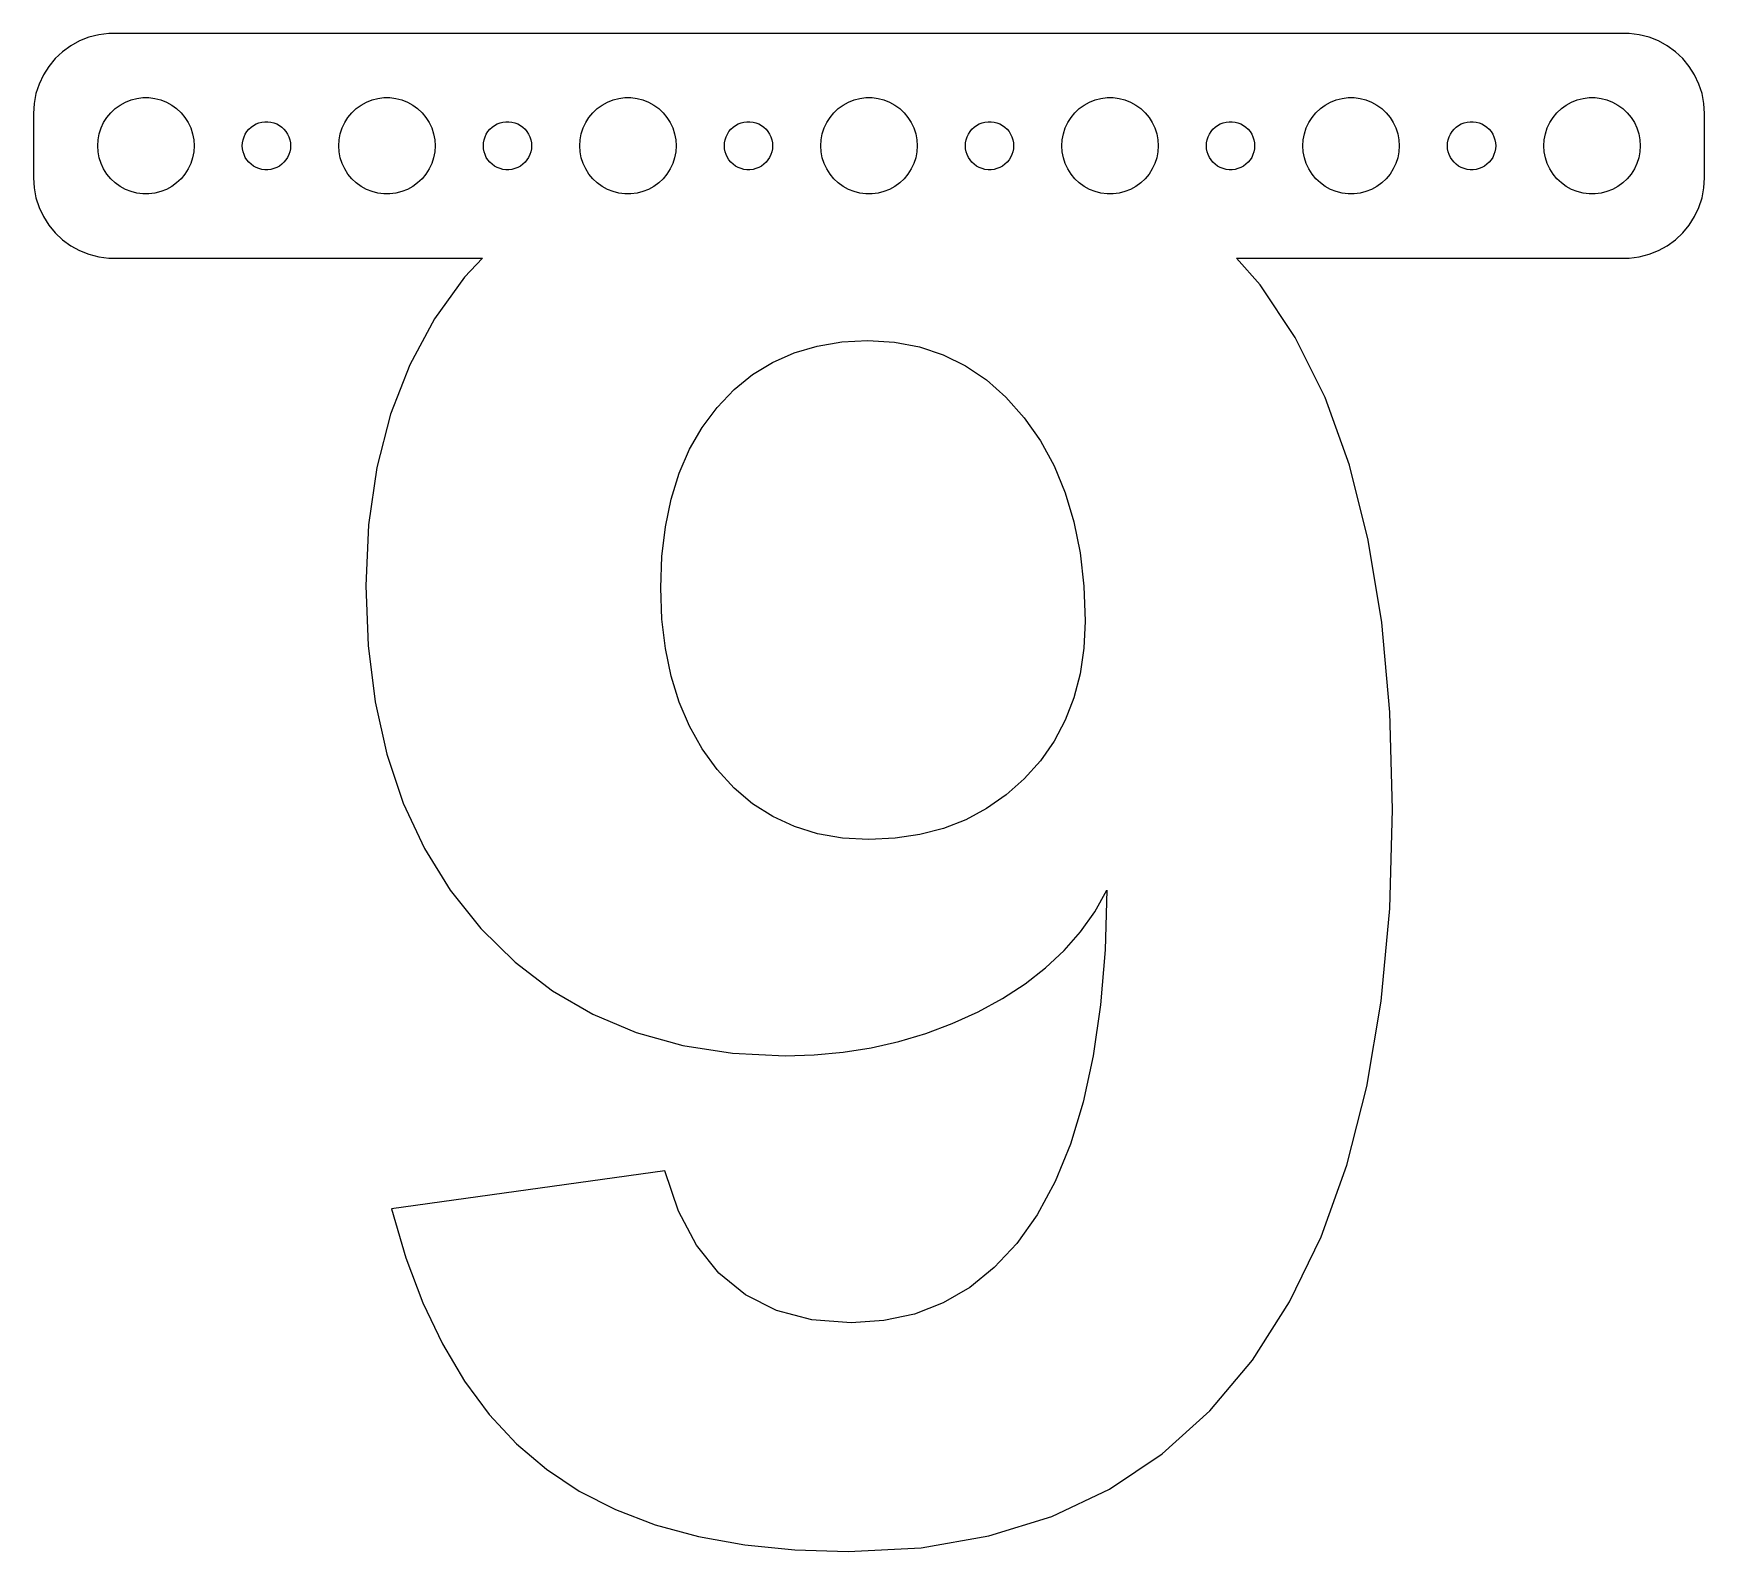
# Model space of a CAD drawing. Header units: metres. Extents: x -52 to 52, y -88 to 7.
import ezdxf

# ---------------------------------------------------------------- set-up
doc = ezdxf.new("R2010")
doc.units = ezdxf.units.M

msp = doc.modelspace()

# ---------------------------------------------------------------- linework, layer by layer
for p, q in [((-49.1289, 6.52412), (-49.6791, 6.22163)), ((-48.5451, 6.75528), (-49.1289, 6.52412)), ((-47.9369, 6.91142), (-48.5451, 6.75528)), ((-47.3139, 6.99013), (-47.9369, 6.91142)), ((47.3139, 6.99013), (-47.3139, 6.99013)), ((47.9369, 6.91142), (47.3139, 6.99013)), ((48.5451, 6.75528), (47.9369, 6.91142)), ((49.1289, 6.52412), (48.5451, 6.75528)), ((49.6791, 6.22163), (49.1289, 6.52412)), ((-50.6448, 5.42273), (-51.0451, 4.93892)), ((-50.1871, 5.85255), (-50.6448, 5.42273)), ((-49.6791, 6.22163), (-50.1871, 5.85255)), ((50.1871, 5.85255), (49.6791, 6.22163)), ((50.6448, 5.42273), (50.1871, 5.85255)), ((51.0451, 4.93892), (50.6448, 5.42273)), ((-51.3815, 4.40877), (-51.6489, 3.84062)), ((-51.0451, 4.93892), (-51.3815, 4.40877)), ((51.3815, 4.40877), (51.0451, 4.93892)), ((51.6489, 3.84062), (51.3815, 4.40877)), ((-51.8429, 3.24344), (-51.9606, 2.62666)), ((-51.6489, 3.84062), (-51.8429, 3.24344)), ((51.8429, 3.24344), (51.6489, 3.84062)), ((51.9606, 2.62666), (51.8429, 3.24344)), ((-51.9606, 2.62666), (-52, 2)), ((-47.1869, 2.05363), (-46.9123, 2.31154)), ((-46.9123, 2.31154), (-46.6075, 2.53297)), ((-46.6075, 2.53297), (-46.2773, 2.71448)), ((-46.2773, 2.71448), (-45.927, 2.85316)), ((-45.927, 2.85316), (-45.5621, 2.94685)), ((-45.5621, 2.94685), (-45.1884, 2.99408)), ((-45.1884, 2.99408), (-44.8116, 2.99408)), ((-44.8116, 2.99408), (-44.4379, 2.94685)), ((-44.4379, 2.94685), (-44.0729, 2.85316)), ((-44.0729, 2.85316), (-43.7227, 2.71448)), ((-43.7227, 2.71448), (-43.3925, 2.53297)), ((-43.3925, 2.53297), (-43.0877, 2.31154)), ((-43.0877, 2.31154), (-42.8131, 2.05363)), ((-32.1869, 2.05363), (-31.9123, 2.31154)), ((-31.9123, 2.31154), (-31.6075, 2.53297)), ((-31.6075, 2.53297), (-31.2773, 2.71448)), ((-31.2773, 2.71448), (-30.927, 2.85316)), ((-30.927, 2.85316), (-30.5621, 2.94685)), ((-30.5621, 2.94685), (-30.1884, 2.99408)), ((-30.1884, 2.99408), (-29.8116, 2.99408)), ((-29.8116, 2.99408), (-29.4379, 2.94685)), ((-29.4379, 2.94685), (-29.0729, 2.85316)), ((-29.0729, 2.85316), (-28.7227, 2.71448)), ((-28.7227, 2.71448), (-28.3925, 2.53297)), ((-28.3925, 2.53297), (-28.0877, 2.31154)), ((-28.0877, 2.31154), (-27.8131, 2.05363)), ((-17.1869, 2.05363), (-16.9123, 2.31154)), ((-16.9123, 2.31154), (-16.6075, 2.53297)), ((-16.6075, 2.53297), (-16.2773, 2.71448)), ((-16.2773, 2.71448), (-15.927, 2.85316)), ((-15.927, 2.85316), (-15.5621, 2.94685)), ((-15.5621, 2.94685), (-15.1884, 2.99408)), ((-15.1884, 2.99408), (-14.8116, 2.99408)), ((-14.8116, 2.99408), (-14.4379, 2.94685)), ((-14.4379, 2.94685), (-14.0729, 2.85316)), ((-14.0729, 2.85316), (-13.7227, 2.71448)), ((-13.7227, 2.71448), (-13.3925, 2.53297)), ((-13.3925, 2.53297), (-13.0877, 2.31154)), ((-13.0877, 2.31154), (-12.8131, 2.05363)), ((-2.1869, 2.05363), (-1.91226, 2.31154)), ((-1.91226, 2.31154), (-1.60747, 2.53297)), ((-1.60747, 2.53297), (-1.27733, 2.71448)), ((-1.27733, 2.71448), (-0.927048, 2.85316)), ((-0.927048, 2.85316), (-0.562134, 2.94685)), ((-0.562134, 2.94685), (-0.18837, 2.99408)), ((-0.18837, 2.99408), (0.18837, 2.99408)), ((0.18837, 2.99408), (0.562134, 2.94685)), ((0.562134, 2.94685), (0.927048, 2.85316)), ((0.927048, 2.85316), (1.27733, 2.71448)), ((1.27733, 2.71448), (1.60747, 2.53297)), ((1.60747, 2.53297), (1.91226, 2.31154)), ((1.91226, 2.31154), (2.1869, 2.05363)), ((12.8131, 2.05363), (13.0877, 2.31154)), ((13.0877, 2.31154), (13.3925, 2.53297)), ((13.3925, 2.53297), (13.7227, 2.71448)), ((13.7227, 2.71448), (14.0729, 2.85316)), ((14.0729, 2.85316), (14.4379, 2.94685)), ((14.4379, 2.94685), (14.8116, 2.99408)), ((14.8116, 2.99408), (15.1884, 2.99408)), ((15.1884, 2.99408), (15.5621, 2.94685)), ((15.5621, 2.94685), (15.927, 2.85316)), ((15.927, 2.85316), (16.2773, 2.71448)), ((16.2773, 2.71448), (16.6075, 2.53297)), ((16.6075, 2.53297), (16.9123, 2.31154)), ((16.9123, 2.31154), (17.1869, 2.05363)), ((27.8131, 2.05363), (28.0877, 2.31154)), ((28.0877, 2.31154), (28.3925, 2.53297)), ((28.3925, 2.53297), (28.7227, 2.71448)), ((28.7227, 2.71448), (29.0729, 2.85316)), ((29.0729, 2.85316), (29.4379, 2.94685)), ((29.4379, 2.94685), (29.8116, 2.99408)), ((29.8116, 2.99408), (30.1884, 2.99408)), ((30.1884, 2.99408), (30.5621, 2.94685)), ((30.5621, 2.94685), (30.927, 2.85316)), ((30.927, 2.85316), (31.2773, 2.71448)), ((31.2773, 2.71448), (31.6075, 2.53297)), ((31.6075, 2.53297), (31.9123, 2.31154)), ((31.9123, 2.31154), (32.1869, 2.05363)), ((42.8131, 2.05363), (43.0877, 2.31154)), ((43.0877, 2.31154), (43.3925, 2.53297)), ((43.3925, 2.53297), (43.7227, 2.71448)), ((43.7227, 2.71448), (44.0729, 2.85316)), ((44.0729, 2.85316), (44.4379, 2.94685)), ((44.4379, 2.94685), (44.8116, 2.99408)), ((44.8116, 2.99408), (45.1884, 2.99408)), ((45.1884, 2.99408), (45.5621, 2.94685)), ((45.5621, 2.94685), (45.927, 2.85316)), ((45.927, 2.85316), (46.2773, 2.71448)), ((46.2773, 2.71448), (46.6075, 2.53297)), ((46.6075, 2.53297), (46.9123, 2.31154)), ((46.9123, 2.31154), (47.1869, 2.05363)), ((52, 2), (51.9606, 2.62666)), ((-52, 2), (-52, -2)), ((-47.9057, 0.746063), (-47.7893, 1.10437)), ((-47.7893, 1.10437), (-47.6289, 1.44525)), ((-47.6289, 1.44525), (-47.427, 1.76335)), ((-47.427, 1.76335), (-47.1869, 2.05363)), ((-42.8131, 2.05363), (-42.5729, 1.76335)), ((-42.5729, 1.76335), (-42.3711, 1.44525)), ((-42.3711, 1.44525), (-42.2107, 1.10437)), ((-42.2107, 1.10437), (-42.0942, 0.746063)), ((-38.5934, 1.02681), (-38.4561, 1.15576)), ((-38.4561, 1.15576), (-38.3037, 1.26648)), ((-38.3037, 1.26648), (-38.1387, 1.35724)), ((-38.1387, 1.35724), (-37.9635, 1.42657)), ((-37.9635, 1.42657), (-37.7811, 1.47342)), ((-37.7811, 1.47342), (-37.5942, 1.49704)), ((-37.5942, 1.49704), (-37.4058, 1.49704)), ((-37.4058, 1.49704), (-37.2189, 1.47342)), ((-37.2189, 1.47342), (-37.0365, 1.42657)), ((-37.0365, 1.42657), (-36.8613, 1.35724)), ((-36.8613, 1.35724), (-36.6963, 1.26648)), ((-36.6963, 1.26648), (-36.5439, 1.15576)), ((-36.5439, 1.15576), (-36.4065, 1.02681)), ((-32.9057, 0.746063), (-32.7893, 1.10437)), ((-32.7893, 1.10437), (-32.6289, 1.44525)), ((-32.6289, 1.44525), (-32.427, 1.76335)), ((-32.427, 1.76335), (-32.1869, 2.05363)), ((-27.8131, 2.05363), (-27.5729, 1.76335)), ((-27.5729, 1.76335), (-27.3711, 1.44525)), ((-27.3711, 1.44525), (-27.2107, 1.10437)), ((-27.2107, 1.10437), (-27.0942, 0.746063)), ((-23.5934, 1.02681), (-23.4561, 1.15576)), ((-23.4561, 1.15576), (-23.3037, 1.26648)), ((-23.3037, 1.26648), (-23.1387, 1.35724)), ((-23.1387, 1.35724), (-22.9635, 1.42657)), ((-22.9635, 1.42657), (-22.7811, 1.47342)), ((-22.7811, 1.47342), (-22.5942, 1.49704)), ((-22.5942, 1.49704), (-22.4058, 1.49704)), ((-22.4058, 1.49704), (-22.2189, 1.47342)), ((-22.2189, 1.47342), (-22.0365, 1.42657)), ((-22.0365, 1.42657), (-21.8613, 1.35724)), ((-21.8613, 1.35724), (-21.6963, 1.26648)), ((-21.6963, 1.26648), (-21.5439, 1.15576)), ((-21.5439, 1.15576), (-21.4065, 1.02681)), ((-17.9057, 0.746063), (-17.7893, 1.10437)), ((-17.7893, 1.10437), (-17.6289, 1.44525)), ((-17.6289, 1.44525), (-17.427, 1.76335)), ((-17.427, 1.76335), (-17.1869, 2.05363)), ((-12.8131, 2.05363), (-12.5729, 1.76335)), ((-12.5729, 1.76335), (-12.3711, 1.44525)), ((-12.3711, 1.44525), (-12.2107, 1.10437)), ((-12.2107, 1.10437), (-12.0942, 0.746063)), ((-8.59344, 1.02681), (-8.45613, 1.15576)), ((-8.45613, 1.15576), (-8.30373, 1.26648)), ((-8.30373, 1.26648), (-8.13866, 1.35724)), ((-8.13866, 1.35724), (-7.96352, 1.42657)), ((-7.96352, 1.42657), (-7.78107, 1.47342)), ((-7.78107, 1.47342), (-7.59418, 1.49704)), ((-7.59418, 1.49704), (-7.40581, 1.49704)), ((-7.40581, 1.49704), (-7.21892, 1.47342)), ((-7.21892, 1.47342), (-7.03647, 1.42657)), ((-7.03647, 1.42657), (-6.86133, 1.35724)), ((-6.86133, 1.35724), (-6.69626, 1.26648)), ((-6.69626, 1.26648), (-6.54385, 1.15576)), ((-6.54385, 1.15576), (-6.40654, 1.02681)), ((-2.90575, 0.746063), (-2.78932, 1.10437)), ((-2.78932, 1.10437), (-2.62891, 1.44525)), ((-2.62891, 1.44525), (-2.42705, 1.76335)), ((-2.42705, 1.76335), (-2.1869, 2.05363)), ((2.1869, 2.05363), (2.42705, 1.76335)), ((2.42705, 1.76335), (2.62891, 1.44525)), ((2.62891, 1.44525), (2.78932, 1.10437)), ((2.78932, 1.10437), (2.90575, 0.746063)), ((6.40654, 1.02681), (6.54385, 1.15576)), ((6.54385, 1.15576), (6.69626, 1.26648)), ((6.69626, 1.26648), (6.86133, 1.35724)), ((6.86133, 1.35724), (7.03647, 1.42657)), ((7.03647, 1.42657), (7.21892, 1.47342)), ((7.21892, 1.47342), (7.40581, 1.49704)), ((7.40581, 1.49704), (7.59418, 1.49704)), ((7.59418, 1.49704), (7.78107, 1.47342)), ((7.78107, 1.47342), (7.96352, 1.42657)), ((7.96352, 1.42657), (8.13866, 1.35724)), ((8.13866, 1.35724), (8.30373, 1.26648)), ((8.30373, 1.26648), (8.45613, 1.15576)), ((8.45613, 1.15576), (8.59344, 1.02681)), ((12.0942, 0.746063), (12.2107, 1.10437)), ((12.2107, 1.10437), (12.3711, 1.44525)), ((12.3711, 1.44525), (12.5729, 1.76335)), ((12.5729, 1.76335), (12.8131, 2.05363)), ((17.1869, 2.05363), (17.427, 1.76335)), ((17.427, 1.76335), (17.6289, 1.44525)), ((17.6289, 1.44525), (17.7893, 1.10437)), ((17.7893, 1.10437), (17.9057, 0.746063)), ((21.4065, 1.02681), (21.5439, 1.15576)), ((21.5439, 1.15576), (21.6963, 1.26648)), ((21.6963, 1.26648), (21.8613, 1.35724)), ((21.8613, 1.35724), (22.0365, 1.42657)), ((22.0365, 1.42657), (22.2189, 1.47342)), ((22.2189, 1.47342), (22.4058, 1.49704)), ((22.4058, 1.49704), (22.5942, 1.49704)), ((22.5942, 1.49704), (22.7811, 1.47342)), ((22.7811, 1.47342), (22.9635, 1.42657)), ((22.9635, 1.42657), (23.1387, 1.35724)), ((23.1387, 1.35724), (23.3037, 1.26648)), ((23.3037, 1.26648), (23.4561, 1.15576)), ((23.4561, 1.15576), (23.5934, 1.02681)), ((27.0942, 0.746063), (27.2107, 1.10437)), ((27.2107, 1.10437), (27.3711, 1.44525)), ((27.3711, 1.44525), (27.5729, 1.76335)), ((27.5729, 1.76335), (27.8131, 2.05363)), ((32.1869, 2.05363), (32.427, 1.76335)), ((32.427, 1.76335), (32.6289, 1.44525)), ((32.6289, 1.44525), (32.7893, 1.10437)), ((32.7893, 1.10437), (32.9057, 0.746063)), ((36.4065, 1.02681), (36.5439, 1.15576)), ((36.5439, 1.15576), (36.6963, 1.26648)), ((36.6963, 1.26648), (36.8613, 1.35724)), ((36.8613, 1.35724), (37.0365, 1.42657)), ((37.0365, 1.42657), (37.2189, 1.47342)), ((37.2189, 1.47342), (37.4058, 1.49704)), ((37.4058, 1.49704), (37.5942, 1.49704)), ((37.5942, 1.49704), (37.7811, 1.47342)), ((37.7811, 1.47342), (37.9635, 1.42657)), ((37.9635, 1.42657), (38.1387, 1.35724)), ((38.1387, 1.35724), (38.3037, 1.26648)), ((38.3037, 1.26648), (38.4561, 1.15576)), ((38.4561, 1.15576), (38.5934, 1.02681)), ((42.0942, 0.746063), (42.2107, 1.10437)), ((42.2107, 1.10437), (42.3711, 1.44525)), ((42.3711, 1.44525), (42.5729, 1.76335)), ((42.5729, 1.76335), (42.8131, 2.05363)), ((47.1869, 2.05363), (47.427, 1.76335)), ((47.427, 1.76335), (47.6289, 1.44525)), ((47.6289, 1.44525), (47.7893, 1.10437)), ((47.7893, 1.10437), (47.9057, 0.746063)), ((52, -2), (52, 2)), ((-48, 0), (-47.9763, 0.375992)), ((-47.9763, -0.375992), (-48, 0)), ((-47.9763, 0.375992), (-47.9057, 0.746063)), ((-42.0942, 0.746063), (-42.0237, 0.375992)), ((-42.0237, 0.375992), (-42, 0)), ((-42, 0), (-42.0237, -0.375992)), ((-39, 0), (-38.9882, 0.187988)), ((-38.9882, -0.187988), (-39, 0)), ((-38.9882, 0.187988), (-38.9529, 0.373032)), ((-38.9529, 0.373032), (-38.8947, 0.552185)), ((-38.8947, 0.552185), (-38.8145, 0.722626)), ((-38.8145, 0.722626), (-38.7135, 0.881668)), ((-38.7135, 0.881668), (-38.5934, 1.02681)), ((-36.4065, 1.02681), (-36.2865, 0.881668)), ((-36.2865, 0.881668), (-36.1855, 0.722626)), ((-36.1855, 0.722626), (-36.1053, 0.552185)), ((-36.1053, 0.552185), (-36.0471, 0.373032)), ((-36.0471, 0.373032), (-36.0118, 0.187988)), ((-36.0118, 0.187988), (-36, 0)), ((-36, 0), (-36.0118, -0.187988)), ((-33, 0), (-32.9763, 0.375992)), ((-32.9763, -0.375992), (-33, 0)), ((-32.9763, 0.375992), (-32.9057, 0.746063)), ((-27.0942, 0.746063), (-27.0237, 0.375992)), ((-27.0237, 0.375992), (-27, 0)), ((-27, 0), (-27.0237, -0.375992)), ((-24, 0), (-23.9882, 0.187988)), ((-23.9882, -0.187988), (-24, 0)), ((-23.9882, 0.187988), (-23.9529, 0.373032)), ((-23.9529, 0.373032), (-23.8947, 0.552185)), ((-23.8947, 0.552185), (-23.8145, 0.722626)), ((-23.8145, 0.722626), (-23.7135, 0.881668)), ((-23.7135, 0.881668), (-23.5934, 1.02681)), ((-21.4065, 1.02681), (-21.2865, 0.881668)), ((-21.2865, 0.881668), (-21.1855, 0.722626)), ((-21.1855, 0.722626), (-21.1053, 0.552185)), ((-21.1053, 0.552185), (-21.0471, 0.373032)), ((-21.0471, 0.373032), (-21.0118, 0.187988)), ((-21.0118, 0.187988), (-21, 0)), ((-21, 0), (-21.0118, -0.187988)), ((-18, 0), (-17.9763, 0.375992)), ((-17.9763, -0.375992), (-18, 0)), ((-17.9763, 0.375992), (-17.9057, 0.746063)), ((-12.0942, 0.746063), (-12.0237, 0.375992)), ((-12.0237, 0.375992), (-12, 0)), ((-12, 0), (-12.0237, -0.375992)), ((-9, 0), (-8.98816, 0.187988)), ((-8.98816, -0.187988), (-9, 0)), ((-8.98816, 0.187988), (-8.95287, 0.373032)), ((-8.95287, 0.373032), (-8.89465, 0.552185)), ((-8.89465, 0.552185), (-8.81445, 0.722626)), ((-8.81445, 0.722626), (-8.71352, 0.881668)), ((-8.71352, 0.881668), (-8.59344, 1.02681)), ((-6.40654, 1.02681), (-6.28647, 0.881668)), ((-6.28647, 0.881668), (-6.18553, 0.722626)), ((-6.18553, 0.722626), (-6.10533, 0.552185)), ((-6.10533, 0.552185), (-6.04712, 0.373032)), ((-6.04712, 0.373032), (-6.01183, 0.187988)), ((-6.01183, 0.187988), (-6, 0)), ((-6, 0), (-6.01183, -0.187988)), ((-3, 0), (-2.97633, 0.375992)), ((-2.97633, -0.375992), (-3, 0)), ((-2.97633, 0.375992), (-2.90575, 0.746063)), ((2.90575, 0.746063), (2.97633, 0.375992)), ((2.97633, 0.375992), (3, 0)), ((3, 0), (2.97633, -0.375992)), ((6, 0), (6.01183, 0.187988)), ((6.01183, -0.187988), (6, 0)), ((6.01183, 0.187988), (6.04712, 0.373032)), ((6.04712, 0.373032), (6.10533, 0.552185)), ((6.10533, 0.552185), (6.18553, 0.722626)), ((6.18553, 0.722626), (6.28647, 0.881668)), ((6.28647, 0.881668), (6.40654, 1.02681)), ((8.59344, 1.02681), (8.71352, 0.881668)), ((8.71352, 0.881668), (8.81445, 0.722626)), ((8.81445, 0.722626), (8.89465, 0.552185)), ((8.89465, 0.552185), (8.95287, 0.373032)), ((8.95287, 0.373032), (8.98816, 0.187988)), ((8.98816, 0.187988), (9, 0)), ((9, 0), (8.98816, -0.187988)), ((12, 0), (12.0237, 0.375992)), ((12.0237, -0.375992), (12, 0)), ((12.0237, 0.375992), (12.0942, 0.746063)), ((17.9057, 0.746063), (17.9763, 0.375992)), ((17.9763, 0.375992), (18, 0)), ((18, 0), (17.9763, -0.375992)), ((21, 0), (21.0118, 0.187988)), ((21.0118, -0.187988), (21, 0)), ((21.0118, 0.187988), (21.0471, 0.373032)), ((21.0471, 0.373032), (21.1053, 0.552185)), ((21.1053, 0.552185), (21.1855, 0.722626)), ((21.1855, 0.722626), (21.2865, 0.881668)), ((21.2865, 0.881668), (21.4065, 1.02681)), ((23.5934, 1.02681), (23.7135, 0.881668)), ((23.7135, 0.881668), (23.8145, 0.722626)), ((23.8145, 0.722626), (23.8947, 0.552185)), ((23.8947, 0.552185), (23.9529, 0.373032)), ((23.9529, 0.373032), (23.9882, 0.187988)), ((23.9882, 0.187988), (24, 0)), ((24, 0), (23.9882, -0.187988)), ((27, 0), (27.0237, 0.375992)), ((27.0237, -0.375992), (27, 0)), ((27.0237, 0.375992), (27.0942, 0.746063)), ((32.9057, 0.746063), (32.9763, 0.375992)), ((32.9763, 0.375992), (33, 0)), ((33, 0), (32.9763, -0.375992)), ((36, 0), (36.0118, 0.187988)), ((36.0118, -0.187988), (36, 0)), ((36.0118, 0.187988), (36.0471, 0.373032)), ((36.0471, 0.373032), (36.1053, 0.552185)), ((36.1053, 0.552185), (36.1855, 0.722626)), ((36.1855, 0.722626), (36.2865, 0.881668)), ((36.2865, 0.881668), (36.4065, 1.02681)), ((38.5934, 1.02681), (38.7135, 0.881668)), ((38.7135, 0.881668), (38.8145, 0.722626)), ((38.8145, 0.722626), (38.8947, 0.552185)), ((38.8947, 0.552185), (38.9529, 0.373032)), ((38.9529, 0.373032), (38.9882, 0.187988)), ((38.9882, 0.187988), (39, 0)), ((39, 0), (38.9882, -0.187988)), ((42, 0), (42.0237, 0.375992)), ((42.0237, -0.375992), (42, 0)), ((42.0237, 0.375992), (42.0942, 0.746063)), ((47.9057, 0.746063), (47.9763, 0.375992)), ((47.9763, 0.375992), (48, 0)), ((48, 0), (47.9763, -0.375992)), ((-47.9057, -0.746063), (-47.9763, -0.375992)), ((-47.7893, -1.10437), (-47.9057, -0.746063)), ((-42.0942, -0.746063), (-42.2107, -1.10437)), ((-42.0237, -0.375992), (-42.0942, -0.746063)), ((-38.9529, -0.373032), (-38.9882, -0.187988)), ((-38.8947, -0.552185), (-38.9529, -0.373032)), ((-38.8145, -0.722626), (-38.8947, -0.552185)), ((-38.7135, -0.881668), (-38.8145, -0.722626)), ((-38.5934, -1.02681), (-38.7135, -0.881668)), ((-38.4561, -1.15576), (-38.5934, -1.02681)), ((-36.4065, -1.02681), (-36.5439, -1.15576)), ((-36.2865, -0.881668), (-36.4065, -1.02681)), ((-36.1855, -0.722626), (-36.2865, -0.881668)), ((-36.1053, -0.552185), (-36.1855, -0.722626)), ((-36.0471, -0.373032), (-36.1053, -0.552185)), ((-36.0118, -0.187988), (-36.0471, -0.373032)), ((-32.9057, -0.746063), (-32.9763, -0.375992)), ((-32.7893, -1.10437), (-32.9057, -0.746063)), ((-27.0942, -0.746063), (-27.2107, -1.10437)), ((-27.0237, -0.375992), (-27.0942, -0.746063)), ((-23.9529, -0.373032), (-23.9882, -0.187988)), ((-23.8947, -0.552185), (-23.9529, -0.373032)), ((-23.8145, -0.722626), (-23.8947, -0.552185)), ((-23.7135, -0.881668), (-23.8145, -0.722626)), ((-23.5934, -1.02681), (-23.7135, -0.881668)), ((-23.4561, -1.15576), (-23.5934, -1.02681)), ((-21.4065, -1.02681), (-21.5439, -1.15576)), ((-21.2865, -0.881668), (-21.4065, -1.02681)), ((-21.1855, -0.722626), (-21.2865, -0.881668)), ((-21.1053, -0.552185), (-21.1855, -0.722626)), ((-21.0471, -0.373032), (-21.1053, -0.552185)), ((-21.0118, -0.187988), (-21.0471, -0.373032)), ((-17.9057, -0.746063), (-17.9763, -0.375992)), ((-17.7893, -1.10437), (-17.9057, -0.746063)), ((-12.0942, -0.746063), (-12.2107, -1.10437)), ((-12.0237, -0.375992), (-12.0942, -0.746063)), ((-8.95287, -0.373032), (-8.98816, -0.187988)), ((-8.89465, -0.552185), (-8.95287, -0.373032)), ((-8.81445, -0.722626), (-8.89465, -0.552185)), ((-8.71352, -0.881668), (-8.81445, -0.722626)), ((-8.59344, -1.02681), (-8.71352, -0.881668)), ((-8.45613, -1.15576), (-8.59344, -1.02681)), ((-6.40654, -1.02681), (-6.54385, -1.15576)), ((-6.28647, -0.881668), (-6.40654, -1.02681)), ((-6.18553, -0.722626), (-6.28647, -0.881668)), ((-6.10533, -0.552185), (-6.18553, -0.722626)), ((-6.04712, -0.373032), (-6.10533, -0.552185)), ((-6.01183, -0.187988), (-6.04712, -0.373032)), ((-2.90575, -0.746063), (-2.97633, -0.375992)), ((-2.78932, -1.10437), (-2.90575, -0.746063)), ((2.90575, -0.746063), (2.78932, -1.10437)), ((2.97633, -0.375992), (2.90575, -0.746063)), ((6.04712, -0.373032), (6.01183, -0.187988)), ((6.10533, -0.552185), (6.04712, -0.373032)), ((6.18553, -0.722626), (6.10533, -0.552185)), ((6.28647, -0.881668), (6.18553, -0.722626)), ((6.40654, -1.02681), (6.28647, -0.881668)), ((6.54385, -1.15576), (6.40654, -1.02681)), ((8.59344, -1.02681), (8.45613, -1.15576)), ((8.71352, -0.881668), (8.59344, -1.02681)), ((8.81445, -0.722626), (8.71352, -0.881668)), ((8.89465, -0.552185), (8.81445, -0.722626)), ((8.95287, -0.373032), (8.89465, -0.552185)), ((8.98816, -0.187988), (8.95287, -0.373032)), ((12.0942, -0.746063), (12.0237, -0.375992)), ((12.2107, -1.10437), (12.0942, -0.746063)), ((17.9057, -0.746063), (17.7893, -1.10437)), ((17.9763, -0.375992), (17.9057, -0.746063)), ((21.0471, -0.373032), (21.0118, -0.187988)), ((21.1053, -0.552185), (21.0471, -0.373032)), ((21.1855, -0.722626), (21.1053, -0.552185)), ((21.2865, -0.881668), (21.1855, -0.722626)), ((21.4065, -1.02681), (21.2865, -0.881668)), ((21.5439, -1.15576), (21.4065, -1.02681)), ((23.5934, -1.02681), (23.4561, -1.15576)), ((23.7135, -0.881668), (23.5934, -1.02681)), ((23.8145, -0.722626), (23.7135, -0.881668)), ((23.8947, -0.552185), (23.8145, -0.722626)), ((23.9529, -0.373032), (23.8947, -0.552185)), ((23.9882, -0.187988), (23.9529, -0.373032)), ((27.0942, -0.746063), (27.0237, -0.375992)), ((27.2107, -1.10437), (27.0942, -0.746063)), ((32.9057, -0.746063), (32.7893, -1.10437)), ((32.9763, -0.375992), (32.9057, -0.746063)), ((36.0471, -0.373032), (36.0118, -0.187988)), ((36.1053, -0.552185), (36.0471, -0.373032)), ((36.1855, -0.722626), (36.1053, -0.552185)), ((36.2865, -0.881668), (36.1855, -0.722626)), ((36.4065, -1.02681), (36.2865, -0.881668)), ((36.5439, -1.15576), (36.4065, -1.02681)), ((38.5934, -1.02681), (38.4561, -1.15576)), ((38.7135, -0.881668), (38.5934, -1.02681)), ((38.8145, -0.722626), (38.7135, -0.881668)), ((38.8947, -0.552185), (38.8145, -0.722626)), ((38.9529, -0.373032), (38.8947, -0.552185)), ((38.9882, -0.187988), (38.9529, -0.373032)), ((42.0942, -0.746063), (42.0237, -0.375992)), ((42.2107, -1.10437), (42.0942, -0.746063)), ((47.9057, -0.746063), (47.7893, -1.10437)), ((47.9763, -0.375992), (47.9057, -0.746063)), ((-52, -2), (-51.9606, -2.62666)), ((-47.6289, -1.44525), (-47.7893, -1.10437)), ((-47.427, -1.76335), (-47.6289, -1.44525)), ((-47.1869, -2.05363), (-47.427, -1.76335)), ((-46.9123, -2.31154), (-47.1869, -2.05363)), ((-42.8131, -2.05363), (-43.0877, -2.31154)), ((-42.5729, -1.76335), (-42.8131, -2.05363)), ((-42.3711, -1.44525), (-42.5729, -1.76335)), ((-42.2107, -1.10437), (-42.3711, -1.44525)), ((-38.3037, -1.26648), (-38.4561, -1.15576)), ((-38.1387, -1.35724), (-38.3037, -1.26648)), ((-37.9635, -1.42657), (-38.1387, -1.35724)), ((-37.7811, -1.47342), (-37.9635, -1.42657)), ((-37.5942, -1.49704), (-37.7811, -1.47342)), ((-37.4058, -1.49704), (-37.5942, -1.49704)), ((-37.2189, -1.47342), (-37.4058, -1.49704)), ((-37.0365, -1.42657), (-37.2189, -1.47342)), ((-36.8613, -1.35724), (-37.0365, -1.42657)), ((-36.6963, -1.26648), (-36.8613, -1.35724)), ((-36.5439, -1.15576), (-36.6963, -1.26648)), ((-32.6289, -1.44525), (-32.7893, -1.10437)), ((-32.427, -1.76335), (-32.6289, -1.44525)), ((-32.1869, -2.05363), (-32.427, -1.76335)), ((-31.9123, -2.31154), (-32.1869, -2.05363)), ((-27.8131, -2.05363), (-28.0877, -2.31154)), ((-27.5729, -1.76335), (-27.8131, -2.05363)), ((-27.3711, -1.44525), (-27.5729, -1.76335)), ((-27.2107, -1.10437), (-27.3711, -1.44525)), ((-23.3037, -1.26648), (-23.4561, -1.15576)), ((-23.1387, -1.35724), (-23.3037, -1.26648)), ((-22.9635, -1.42657), (-23.1387, -1.35724)), ((-22.7811, -1.47342), (-22.9635, -1.42657)), ((-22.5942, -1.49704), (-22.7811, -1.47342)), ((-22.4058, -1.49704), (-22.5942, -1.49704)), ((-22.2189, -1.47342), (-22.4058, -1.49704)), ((-22.0365, -1.42657), (-22.2189, -1.47342)), ((-21.8613, -1.35724), (-22.0365, -1.42657)), ((-21.6963, -1.26648), (-21.8613, -1.35724)), ((-21.5439, -1.15576), (-21.6963, -1.26648)), ((-17.6289, -1.44525), (-17.7893, -1.10437)), ((-17.427, -1.76335), (-17.6289, -1.44525)), ((-17.1869, -2.05363), (-17.427, -1.76335)), ((-16.9123, -2.31154), (-17.1869, -2.05363)), ((-12.8131, -2.05363), (-13.0877, -2.31154)), ((-12.5729, -1.76335), (-12.8131, -2.05363)), ((-12.3711, -1.44525), (-12.5729, -1.76335)), ((-12.2107, -1.10437), (-12.3711, -1.44525)), ((-8.30373, -1.26648), (-8.45613, -1.15576)), ((-8.13866, -1.35724), (-8.30373, -1.26648)), ((-7.96352, -1.42657), (-8.13866, -1.35724)), ((-7.78107, -1.47342), (-7.96352, -1.42657)), ((-7.59418, -1.49704), (-7.78107, -1.47342)), ((-7.40581, -1.49704), (-7.59418, -1.49704)), ((-7.21892, -1.47342), (-7.40581, -1.49704)), ((-7.03647, -1.42657), (-7.21892, -1.47342)), ((-6.86133, -1.35724), (-7.03647, -1.42657)), ((-6.69626, -1.26648), (-6.86133, -1.35724)), ((-6.54385, -1.15576), (-6.69626, -1.26648)), ((-2.62891, -1.44525), (-2.78932, -1.10437)), ((-2.42705, -1.76335), (-2.62891, -1.44525)), ((-2.1869, -2.05363), (-2.42705, -1.76335)), ((-1.91226, -2.31154), (-2.1869, -2.05363)), ((2.1869, -2.05363), (1.91226, -2.31154)), ((2.42705, -1.76335), (2.1869, -2.05363)), ((2.62891, -1.44525), (2.42705, -1.76335)), ((2.78932, -1.10437), (2.62891, -1.44525)), ((6.69626, -1.26648), (6.54385, -1.15576)), ((6.86133, -1.35724), (6.69626, -1.26648)), ((7.03647, -1.42657), (6.86133, -1.35724)), ((7.21892, -1.47342), (7.03647, -1.42657)), ((7.40581, -1.49704), (7.21892, -1.47342)), ((7.59418, -1.49704), (7.40581, -1.49704)), ((7.78107, -1.47342), (7.59418, -1.49704)), ((7.96352, -1.42657), (7.78107, -1.47342)), ((8.13866, -1.35724), (7.96352, -1.42657)), ((8.30373, -1.26648), (8.13866, -1.35724)), ((8.45613, -1.15576), (8.30373, -1.26648)), ((12.3711, -1.44525), (12.2107, -1.10437)), ((12.5729, -1.76335), (12.3711, -1.44525)), ((12.8131, -2.05363), (12.5729, -1.76335)), ((13.0877, -2.31154), (12.8131, -2.05363)), ((17.1869, -2.05363), (16.9123, -2.31154)), ((17.427, -1.76335), (17.1869, -2.05363)), ((17.6289, -1.44525), (17.427, -1.76335)), ((17.7893, -1.10437), (17.6289, -1.44525)), ((21.6963, -1.26648), (21.5439, -1.15576)), ((21.8613, -1.35724), (21.6963, -1.26648)), ((22.0365, -1.42657), (21.8613, -1.35724)), ((22.2189, -1.47342), (22.0365, -1.42657)), ((22.4058, -1.49704), (22.2189, -1.47342)), ((22.5942, -1.49704), (22.4058, -1.49704)), ((22.7811, -1.47342), (22.5942, -1.49704)), ((22.9635, -1.42657), (22.7811, -1.47342)), ((23.1387, -1.35724), (22.9635, -1.42657)), ((23.3037, -1.26648), (23.1387, -1.35724)), ((23.4561, -1.15576), (23.3037, -1.26648)), ((27.3711, -1.44525), (27.2107, -1.10437)), ((27.5729, -1.76335), (27.3711, -1.44525)), ((27.8131, -2.05363), (27.5729, -1.76335)), ((28.0877, -2.31154), (27.8131, -2.05363)), ((32.1869, -2.05363), (31.9123, -2.31154)), ((32.427, -1.76335), (32.1869, -2.05363)), ((32.6289, -1.44525), (32.427, -1.76335)), ((32.7893, -1.10437), (32.6289, -1.44525)), ((36.6963, -1.26648), (36.5439, -1.15576)), ((36.8613, -1.35724), (36.6963, -1.26648)), ((37.0365, -1.42657), (36.8613, -1.35724)), ((37.2189, -1.47342), (37.0365, -1.42657)), ((37.4058, -1.49704), (37.2189, -1.47342)), ((37.5942, -1.49704), (37.4058, -1.49704)), ((37.7811, -1.47342), (37.5942, -1.49704)), ((37.9635, -1.42657), (37.7811, -1.47342)), ((38.1387, -1.35724), (37.9635, -1.42657)), ((38.3037, -1.26648), (38.1387, -1.35724)), ((38.4561, -1.15576), (38.3037, -1.26648)), ((42.3711, -1.44525), (42.2107, -1.10437)), ((42.5729, -1.76335), (42.3711, -1.44525)), ((42.8131, -2.05363), (42.5729, -1.76335)), ((43.0877, -2.31154), (42.8131, -2.05363)), ((47.1869, -2.05363), (46.9123, -2.31154)), ((47.427, -1.76335), (47.1869, -2.05363)), ((47.6289, -1.44525), (47.427, -1.76335)), ((47.7893, -1.10437), (47.6289, -1.44525)), ((51.9606, -2.62666), (52, -2)), ((-51.9606, -2.62666), (-51.8429, -3.24344)), ((-46.6075, -2.53297), (-46.9123, -2.31154)), ((-46.2773, -2.71448), (-46.6075, -2.53297)), ((-45.927, -2.85316), (-46.2773, -2.71448)), ((-45.5621, -2.94685), (-45.927, -2.85316)), ((-45.1884, -2.99408), (-45.5621, -2.94685)), ((-44.8116, -2.99408), (-45.1884, -2.99408)), ((-44.4379, -2.94685), (-44.8116, -2.99408)), ((-44.0729, -2.85316), (-44.4379, -2.94685)), ((-43.7227, -2.71448), (-44.0729, -2.85316)), ((-43.3925, -2.53297), (-43.7227, -2.71448)), ((-43.0877, -2.31154), (-43.3925, -2.53297)), ((-31.6075, -2.53297), (-31.9123, -2.31154)), ((-31.2773, -2.71448), (-31.6075, -2.53297)), ((-30.927, -2.85316), (-31.2773, -2.71448)), ((-30.5621, -2.94685), (-30.927, -2.85316)), ((-30.1884, -2.99408), (-30.5621, -2.94685)), ((-29.8116, -2.99408), (-30.1884, -2.99408)), ((-29.4379, -2.94685), (-29.8116, -2.99408)), ((-29.0729, -2.85316), (-29.4379, -2.94685)), ((-28.7227, -2.71448), (-29.0729, -2.85316)), ((-28.3925, -2.53297), (-28.7227, -2.71448)), ((-28.0877, -2.31154), (-28.3925, -2.53297)), ((-16.6075, -2.53297), (-16.9123, -2.31154)), ((-16.2773, -2.71448), (-16.6075, -2.53297)), ((-15.927, -2.85316), (-16.2773, -2.71448)), ((-15.5621, -2.94685), (-15.927, -2.85316)), ((-15.1884, -2.99408), (-15.5621, -2.94685)), ((-14.8116, -2.99408), (-15.1884, -2.99408)), ((-14.4379, -2.94685), (-14.8116, -2.99408)), ((-14.0729, -2.85316), (-14.4379, -2.94685)), ((-13.7227, -2.71448), (-14.0729, -2.85316)), ((-13.3925, -2.53297), (-13.7227, -2.71448)), ((-13.0877, -2.31154), (-13.3925, -2.53297)), ((-1.60747, -2.53297), (-1.91226, -2.31154)), ((-1.27733, -2.71448), (-1.60747, -2.53297)), ((-0.927048, -2.85316), (-1.27733, -2.71448)), ((-0.562134, -2.94685), (-0.927048, -2.85316)), ((-0.18837, -2.99408), (-0.562134, -2.94685)), ((0.18837, -2.99408), (-0.18837, -2.99408)), ((0.562134, -2.94685), (0.18837, -2.99408)), ((0.927048, -2.85316), (0.562134, -2.94685)), ((1.27733, -2.71448), (0.927048, -2.85316)), ((1.60747, -2.53297), (1.27733, -2.71448)), ((1.91226, -2.31154), (1.60747, -2.53297)), ((13.3925, -2.53297), (13.0877, -2.31154)), ((13.7227, -2.71448), (13.3925, -2.53297)), ((14.0729, -2.85316), (13.7227, -2.71448)), ((14.4379, -2.94685), (14.0729, -2.85316)), ((14.8116, -2.99408), (14.4379, -2.94685)), ((15.1884, -2.99408), (14.8116, -2.99408)), ((15.5621, -2.94685), (15.1884, -2.99408)), ((15.927, -2.85316), (15.5621, -2.94685)), ((16.2773, -2.71448), (15.927, -2.85316)), ((16.6075, -2.53297), (16.2773, -2.71448)), ((16.9123, -2.31154), (16.6075, -2.53297)), ((28.3925, -2.53297), (28.0877, -2.31154)), ((28.7227, -2.71448), (28.3925, -2.53297)), ((29.0729, -2.85316), (28.7227, -2.71448)), ((29.4379, -2.94685), (29.0729, -2.85316)), ((29.8116, -2.99408), (29.4379, -2.94685)), ((30.1884, -2.99408), (29.8116, -2.99408)), ((30.5621, -2.94685), (30.1884, -2.99408)), ((30.927, -2.85316), (30.5621, -2.94685)), ((31.2773, -2.71448), (30.927, -2.85316)), ((31.6075, -2.53297), (31.2773, -2.71448)), ((31.9123, -2.31154), (31.6075, -2.53297)), ((43.3925, -2.53297), (43.0877, -2.31154)), ((43.7227, -2.71448), (43.3925, -2.53297)), ((44.0729, -2.85316), (43.7227, -2.71448)), ((44.4379, -2.94685), (44.0729, -2.85316)), ((44.8116, -2.99408), (44.4379, -2.94685)), ((45.1884, -2.99408), (44.8116, -2.99408)), ((45.5621, -2.94685), (45.1884, -2.99408)), ((45.927, -2.85316), (45.5621, -2.94685)), ((46.2773, -2.71448), (45.927, -2.85316)), ((46.6075, -2.53297), (46.2773, -2.71448)), ((46.9123, -2.31154), (46.6075, -2.53297)), ((51.8429, -3.24344), (51.9606, -2.62666)), ((-51.8429, -3.24344), (-51.6489, -3.84062)), ((-51.6489, -3.84062), (-51.3815, -4.40877)), ((51.3815, -4.40877), (51.6489, -3.84062)), ((51.6489, -3.84062), (51.8429, -3.24344)), ((-51.3815, -4.40877), (-51.0451, -4.93892)), ((-51.0451, -4.93892), (-50.6448, -5.42273)), ((50.6448, -5.42273), (51.0451, -4.93892)), ((51.0451, -4.93892), (51.3815, -4.40877)), ((-50.6448, -5.42273), (-50.1871, -5.85255)), ((-50.1871, -5.85255), (-49.6791, -6.22163)), ((-49.6791, -6.22163), (-49.1289, -6.52412)), ((49.1289, -6.52412), (49.6791, -6.22163)), ((49.6791, -6.22163), (50.1871, -5.85255)), ((50.1871, -5.85255), (50.6448, -5.42273)), ((-49.1289, -6.52412), (-48.5451, -6.75528)), ((-48.5451, -6.75528), (-47.9369, -6.91142)), ((-47.9369, -6.91142), (-47.3139, -6.99013)), ((-47.3139, -6.99013), (-24.048, -6.99013)), ((-24.048, -6.99013), (-25.165, -8.17917)), ((24.343, -8.64879), (22.8765, -6.99013)), ((22.8765, -6.99013), (47.3139, -6.99013)), ((47.3139, -6.99013), (47.9369, -6.91142)), ((47.9369, -6.91142), (48.5451, -6.75528)), ((48.5451, -6.75528), (49.1289, -6.52412)), ((-25.165, -8.17917), (-27.0449, -10.7836)), ((26.5307, -11.9343), (24.343, -8.64879)), ((-27.0449, -10.7836), (-28.583, -13.6273)), ((-4.66603, -12.8909), (-3.23096, -12.4669)), ((-3.23096, -12.4669), (-1.69994, -12.2125)), ((-1.69994, -12.2125), (-0.072937, -12.1277)), ((-0.072937, -12.1277), (1.57686, -12.2256)), ((1.57686, -12.2256), (3.13991, -12.5195)), ((28.3819, -15.68), (26.5307, -11.9343)), ((-7.24825, -14.2477), (-6.00511, -13.4845)), ((-6.00511, -13.4845), (-4.66603, -12.8909)), ((3.13991, -12.5195), (4.61624, -13.0092)), ((4.61624, -13.0092), (6.00581, -13.6948)), ((-28.583, -13.6273), (-29.7794, -16.7104)), ((-8.3954, -15.1806), (-7.24825, -14.2477)), ((6.00581, -13.6948), (7.30865, -14.5764)), ((-9.44658, -16.283), (-8.3954, -15.1806)), ((7.30865, -14.5764), (8.52475, -15.6538)), ((-10.3781, -17.5298), (-9.44658, -16.283)), ((8.52475, -15.6538), (9.6541, -16.9271)), ((29.8964, -19.8859), (28.3819, -15.68)), ((-29.7794, -16.7104), (-30.6339, -20.0327)), ((-11.1664, -18.8963), (-10.3781, -17.5298)), ((9.6541, -16.9271), (10.6625, -18.3608)), ((10.6625, -18.3608), (11.5158, -19.9194)), ((-11.8113, -20.3825), (-11.1664, -18.8963)), ((-30.6339, -20.0327), (-31.1466, -23.5943)), ((-12.3129, -21.9884), (-11.8113, -20.3825)), ((11.5158, -19.9194), (12.2139, -21.6029)), ((31.0744, -24.5519), (29.8964, -19.8859)), ((12.2139, -21.6029), (12.7569, -23.4113)), ((-12.6712, -23.714), (-12.3129, -21.9884)), ((-31.1466, -23.5943), (-31.3175, -27.3951)), ((-12.8861, -25.5593), (-12.6712, -23.714)), ((12.7569, -23.4113), (13.1448, -25.3446)), ((31.9159, -29.678), (31.0744, -24.5519)), ((-12.9578, -27.5243), (-12.8861, -25.5593)), ((13.1448, -25.3446), (13.3775, -27.4028)), ((-31.3175, -27.3951), (-31.1716, -31.1119)), ((-12.8861, -29.459), (-12.9578, -27.5243)), ((13.3775, -27.4028), (13.455, -29.5858)), ((-12.6712, -31.2872), (-12.8861, -29.459)), ((13.455, -29.5858), (13.3775, -31.2693)), ((32.4207, -35.2643), (31.9159, -29.678)), ((-31.1716, -31.1119), (-30.7337, -34.6051)), ((-12.3129, -33.0089), (-12.6712, -31.2872)), ((13.3775, -31.2693), (13.1448, -32.8593)), ((-11.8113, -34.624), (-12.3129, -33.0089)), ((13.1448, -32.8593), (12.7569, -34.3561)), ((-30.7337, -34.6051), (-30.0041, -37.8749)), ((-11.1664, -36.1326), (-11.8113, -34.624)), ((12.7569, -34.3561), (12.2139, -35.7595)), ((32.589, -41.3107), (32.4207, -35.2643)), ((-10.3781, -37.5347), (-11.1664, -36.1326)), ((12.2139, -35.7595), (11.5158, -37.0696)), ((11.5158, -37.0696), (10.6625, -38.2864)), ((-30.0041, -37.8749), (-28.9826, -40.9211)), ((-9.44658, -38.8303), (-10.3781, -37.5347)), ((10.6625, -38.2864), (9.6541, -39.4098)), ((-8.39407, -39.9839), (-9.44658, -38.8303)), ((9.6541, -39.4098), (8.52606, -40.4096)), ((-7.24297, -40.96), (-8.39407, -39.9839)), ((8.52606, -40.4096), (7.31392, -41.2557)), ((-28.9826, -40.9211), (-27.6692, -43.7439)), ((-5.99326, -41.7586), (-7.24297, -40.96)), ((7.31392, -41.2557), (6.01768, -41.9479)), ((32.4108, -47.4847), (32.589, -41.3107)), ((-4.64493, -42.3798), (-5.99326, -41.7586)), ((-3.198, -42.8235), (-4.64493, -42.3798)), ((4.63733, -42.4862), (3.17287, -42.8708)), ((6.01768, -41.9479), (4.63733, -42.4862)), ((-1.65247, -43.0897), (-3.198, -42.8235)), ((-0.008331, -43.1784), (-1.65247, -43.0897)), ((1.62431, -43.1015), (-0.008331, -43.1784)), ((3.17287, -42.8708), (1.62431, -43.1015)), ((-27.6692, -43.7439), (-26.0639, -46.3431)), ((-26.0639, -46.3431), (-24.1668, -48.7188)), ((14.0449, -47.673), (14.8079, -46.3353)), ((14.8079, -46.3353), (14.6877, -50.0449)), ((13.1543, -48.9253), (14.0449, -47.673)), ((31.8764, -53.2327), (32.4108, -47.4847)), ((-24.1668, -48.7188), (-22.0291, -50.8211)), ((12.1362, -50.0922), (13.1543, -48.9253)), ((-22.0291, -50.8211), (-19.7021, -52.6)), ((10.9905, -51.1735), (12.1362, -50.0922)), ((14.6877, -50.0449), (14.4006, -53.4797)), ((9.71721, -52.1694), (10.9905, -51.1735)), ((-19.7021, -52.6), (-17.1857, -54.0554)), ((8.31638, -53.0799), (9.71721, -52.1694)), ((-17.1857, -54.0554), (-14.4799, -55.1874)), ((5.17801, -54.6313), (6.78795, -53.9049)), ((6.78795, -53.9049), (8.31638, -53.0799)), ((14.4006, -53.4797), (13.9464, -56.6397)), ((30.9856, -58.5547), (31.8764, -53.2327)), ((3.53259, -55.2459), (5.17801, -54.6313)), ((-14.4799, -55.1874), (-11.5849, -55.9959)), ((-11.5849, -55.9959), (-8.50044, -56.4811)), ((-1.61653, -56.4193), (0.135315, -56.1399)), ((0.135315, -56.1399), (1.8517, -55.7488)), ((1.8517, -55.7488), (3.53259, -55.2459)), ((-8.50044, -56.4811), (-5.22668, -56.6428)), ((-5.22668, -56.6428), (-3.40387, -56.5869)), ((-3.40387, -56.5869), (-1.61653, -56.4193)), ((13.9464, -56.6397), (13.3252, -59.525)), ((29.7385, -63.4508), (30.9856, -58.5547)), ((13.3252, -59.525), (12.5371, -62.1355)), ((12.5371, -62.1355), (11.5819, -64.4713)), ((-12.7003, -63.7934), (-29.7072, -66.177)), ((-11.8483, -66.306), (-12.7003, -63.7934)), ((11.5819, -64.4713), (10.4597, -66.5323)), ((28.1351, -67.9208), (29.7385, -63.4508)), ((-29.7072, -66.177), (-28.8164, -69.2213)), ((-10.7281, -68.4321), (-11.8483, -66.306)), ((10.4597, -66.5323), (9.19028, -68.3183)), ((-9.3396, -70.1716), (-10.7281, -68.4321)), ((9.19028, -68.3183), (7.79335, -69.8295)), ((26.1755, -71.9649), (28.1351, -67.9208)), ((-28.8164, -69.2213), (-27.764, -72.0224)), ((-7.68294, -71.5245), (-9.3396, -70.1716)), ((7.79335, -69.8295), (6.26892, -71.0659)), ((-5.75806, -72.4909), (-7.68294, -71.5245)), ((6.26892, -71.0659), (4.617, -72.0276)), ((-27.764, -72.0224), (-26.5498, -74.5802)), ((-3.56497, -73.0707), (-5.75806, -72.4909)), ((2.8376, -72.7145), (0.930695, -73.1266)), ((4.617, -72.0276), (2.8376, -72.7145)), ((23.8595, -75.5829), (26.1755, -71.9649)), ((-1.10368, -73.264), (-3.56497, -73.0707)), ((0.930695, -73.1266), (-1.10368, -73.264)), ((-26.5498, -74.5802), (-25.1739, -76.8949)), ((21.2082, -78.7448), (23.8595, -75.5829)), ((-25.1739, -76.8949), (-23.6363, -78.9662)), ((-23.6363, -78.9662), (-21.9371, -80.7944)), ((18.2427, -81.4202), (21.2082, -78.7448)), ((-21.9371, -80.7944), (-20.0761, -82.3792)), ((14.9631, -83.6092), (18.2427, -81.4202)), ((-20.0761, -82.3792), (-18.0285, -83.738)), ((-18.0285, -83.738), (-15.7692, -84.8877)), ((11.3692, -85.3117), (14.9631, -83.6092)), ((-15.7692, -84.8877), (-13.2982, -85.8284)), ((-13.2982, -85.8284), (-10.6155, -86.56)), ((7.4612, -86.5278), (11.3692, -85.3117)), ((-10.6155, -86.56), (-7.72119, -87.0826)), ((-7.72119, -87.0826), (-4.61517, -87.3962)), ((-1.29749, -87.5007), (3.23895, -87.2575)), ((3.23895, -87.2575), (7.4612, -86.5278)), ((-4.61517, -87.3962), (-1.29749, -87.5007))]:
    msp.add_line(p, q)

doc.saveas('drawing.dxf')
